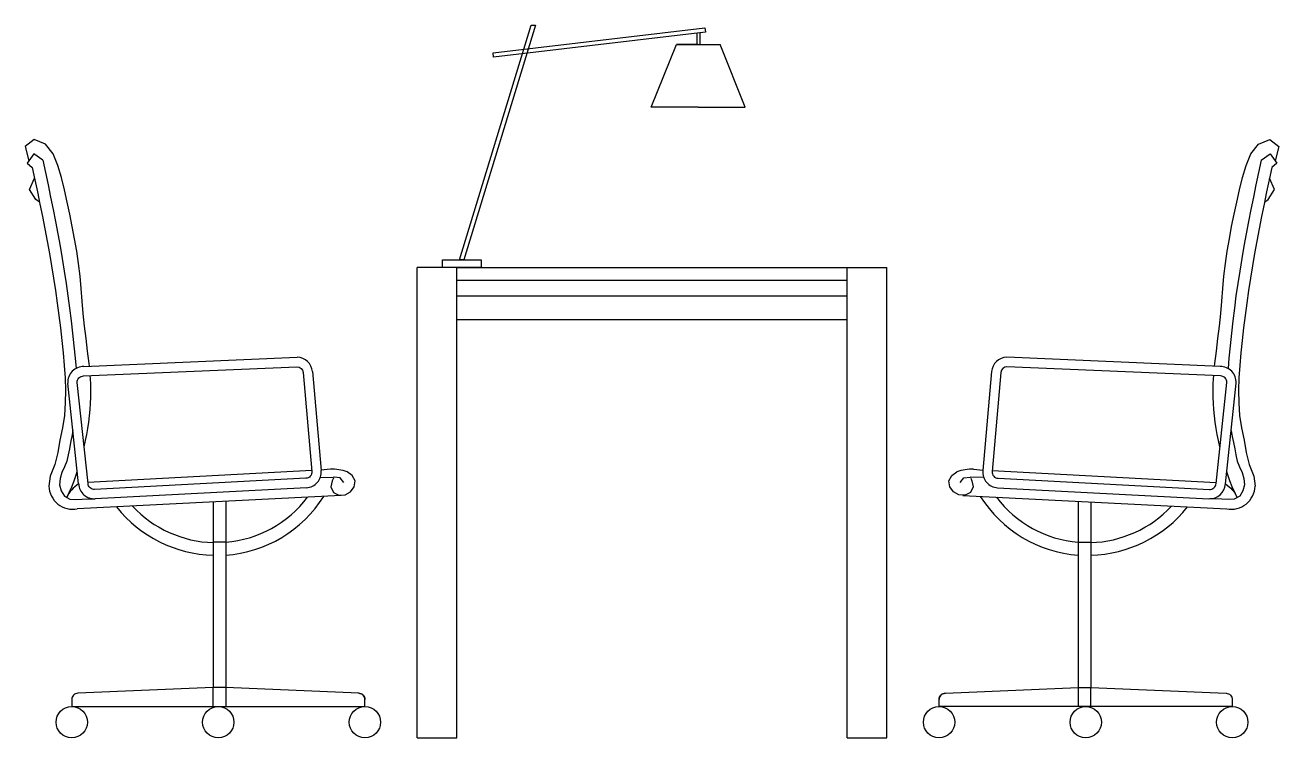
# Model space of a CAD drawing. Header units: millimetres. Extents: x -780.55 to -778.55, y 2683.68 to 2684.81.
import ezdxf

# ---------------------------------------------------------------- set-up
doc = ezdxf.new("R2010")
doc.units = ezdxf.units.MM
doc.header["$LTSCALE"] = 10
doc.layers.add('Móveis_estações', color=2, linetype='Continuous')

msp = doc.modelspace()

# ---------------------------------------------------------------- linework, layer by layer
at = {"layer": 'Móveis_estações'}
for p, q in [((-779.4819, 2684.8), (-779.4819, 2684.782)), ((-779.4769, 2684.8006), (-779.4769, 2684.782)), ((-779.5544, 2684.682), (-779.5144, 2684.782)), ((-779.4794, 2684.782), (-779.5144, 2684.782)), ((-779.5144, 2684.782), (-779.4444, 2684.782)), ((-779.4044, 2684.682), (-779.4444, 2684.782)), ((-779.4794, 2684.682), (-779.5544, 2684.682)), ((-779.4794, 2684.682), (-779.4044, 2684.682)), ((-779.9283, 2683.6763), (-779.9283, 2684.4263)), ((-779.8648, 2684.4263), (-779.9283, 2684.4263)), ((-779.8648, 2683.6763), (-779.8648, 2684.4263)), ((-779.8648, 2683.6763), (-779.8648, 2684.4263)), ((-779.8648, 2684.4263), (-779.2418, 2684.4263)), ((-779.2418, 2683.6763), (-779.2418, 2684.4263)), ((-779.2418, 2683.6763), (-779.2418, 2684.4263)), ((-779.2418, 2684.4263), (-779.1783, 2684.4263)), ((-779.1783, 2683.6763), (-779.1783, 2684.4263)), ((-779.8648, 2684.4063), (-779.2418, 2684.4063)), ((-779.8648, 2684.3813), (-779.2418, 2684.3813)), ((-779.8648, 2684.3432), (-779.2418, 2684.3432)), ((-779.9283, 2683.6763), (-779.8648, 2683.6763)), ((-779.2418, 2683.6763), (-779.1783, 2683.6763))]:
    msp.add_line(p, q, dxfattribs=at)
at = {"layer": 'Móveis_estações', "color": 1}
for p, q in [((-780.46, 2684.2684), (-780.1195, 2684.2832)), ((-778.6466, 2684.2684), (-778.9871, 2684.2832)), ((-780.0953, 2684.2604), (-780.0813, 2684.1024)), ((-779.0113, 2684.2604), (-779.0253, 2684.1024)), ((-780.4684, 2684.0812), (-780.4857, 2684.2421)), ((-778.6382, 2684.0812), (-778.6209, 2684.2421)), ((-780.0666, 2684.1046), (-780.0817, 2684.1031)), ((-779.04, 2684.1046), (-779.0249, 2684.1031)), ((-780.1049, 2684.0752), (-780.4421, 2684.0575)), ((-779.0017, 2684.0752), (-778.6644, 2684.0575)), ((-780.0496, 2684.0629), (-780.471, 2684.0413)), ((-780.2536, 2684.0524), (-780.2536, 2683.7568)), ((-780.2336, 2684.0535), (-780.2336, 2683.7568)), ((-779.057, 2684.0629), (-778.6356, 2684.0413)), ((-778.8729, 2684.0535), (-778.8729, 2683.7568)), ((-778.853, 2684.0524), (-778.8529, 2683.7568)), ((-780.2336, 2683.9883), (-780.2536, 2683.9883)), ((-778.873, 2683.9883), (-778.853, 2683.9883)), ((-780.2336, 2683.7568), (-780.2536, 2683.7568)), ((-778.8729, 2683.7568), (-778.8529, 2683.7568))]:
    msp.add_line(p, q, dxfattribs=at)
at = {"layer": 'Móveis_estações'}
for points in [[(-779.7392, 2684.8129), (-779.8536, 2684.4386), (-779.8604, 2684.4386), (-779.746, 2684.8129)], [(-779.8069, 2684.7687), (-779.4687, 2684.8085), (-779.468, 2684.8016), (-779.8062, 2684.7618)], [(-779.8878, 2684.4386), (-779.8261, 2684.4386), (-779.8261, 2684.4263), (-779.8878, 2684.4263)]]:
    msp.add_lwpolyline(points, close=True, dxfattribs=at)
at = {"layer": 'Móveis_estações', "color": 1}
for points in [[(-780.4512, 2684.2688), (-780.4517, 2684.2734), (-780.4541, 2684.2932), (-780.4566, 2684.3131), (-780.459, 2684.3329), (-780.4611, 2684.3528), (-780.4628, 2684.3728), (-780.4642, 2684.3927), (-780.466, 2684.4126), (-780.4685, 2684.4325), (-780.4714, 2684.4522), (-780.4748, 2684.472), (-780.4785, 2684.4916), (-780.4824, 2684.5112), (-780.4866, 2684.5308), (-780.4911, 2684.5503), (-780.496, 2684.5697), (-780.5016, 2684.5889), (-780.5089, 2684.6075), (-780.5213, 2684.6229), (-780.5395, 2684.6305), (-780.5539, 2684.6194), (-780.5477, 2684.5966)], [(-778.6554, 2684.2688), (-778.6549, 2684.2734), (-778.6525, 2684.2932), (-778.65, 2684.3131), (-778.6476, 2684.3329), (-778.6455, 2684.3528), (-778.6438, 2684.3728), (-778.6424, 2684.3927), (-778.6405, 2684.4126), (-778.6381, 2684.4325), (-778.6351, 2684.4522), (-778.6318, 2684.472), (-778.6281, 2684.4916), (-778.6242, 2684.5112), (-778.62, 2684.5308), (-778.6155, 2684.5503), (-778.6106, 2684.5697), (-778.605, 2684.5889), (-778.5977, 2684.6075), (-778.5852, 2684.6229), (-778.567, 2684.6305), (-778.5527, 2684.6194), (-778.5589, 2684.5966)], [(-780.5255, 2684.5974), (-780.5398, 2684.6074), (-780.5504, 2684.5928), (-780.5427, 2684.5859)], [(-780.5255, 2684.5974), (-780.5213, 2684.5779), (-780.5172, 2684.5583), (-780.5132, 2684.5387), (-780.5092, 2684.5191), (-780.5054, 2684.4995), (-780.5016, 2684.4798), (-780.498, 2684.4602), (-780.4946, 2684.4405), (-780.4913, 2684.4207), (-780.4882, 2684.401), (-780.4854, 2684.3812), (-780.4828, 2684.3614), (-780.4804, 2684.3415), (-780.4782, 2684.3216), (-780.476, 2684.3017), (-780.474, 2684.2818), (-780.4726, 2684.2654)], [(-778.5811, 2684.5974), (-778.5853, 2684.5779), (-778.5894, 2684.5583), (-778.5934, 2684.5387), (-778.5974, 2684.5191), (-778.6012, 2684.4995), (-778.605, 2684.4798), (-778.6086, 2684.4602), (-778.612, 2684.4405), (-778.6153, 2684.4207), (-778.6183, 2684.401), (-778.6212, 2684.3812), (-778.6238, 2684.3614), (-778.6262, 2684.3415), (-778.6284, 2684.3216), (-778.6306, 2684.3017), (-778.6326, 2684.2818), (-778.6339, 2684.2654)], [(-778.5811, 2684.5974), (-778.5668, 2684.6074), (-778.5562, 2684.5928), (-778.5639, 2684.5859)], [(-780.5427, 2684.5859), (-780.5385, 2684.5664), (-780.5343, 2684.5468), (-780.5303, 2684.5272), (-780.5263, 2684.5076), (-780.5224, 2684.488), (-780.5186, 2684.4684), (-780.515, 2684.4487), (-780.5116, 2684.429), (-780.5083, 2684.4093), (-780.5053, 2684.3895), (-780.5025, 2684.3697), (-780.4999, 2684.3499), (-780.4976, 2684.33), (-780.4954, 2684.3101), (-780.4932, 2684.2902), (-780.4914, 2684.2703), (-780.49, 2684.2504), (-780.4894, 2684.2304), (-780.4897, 2684.2104), (-780.4912, 2684.1905), (-780.4941, 2684.1707), (-780.4982, 2684.1511), (-780.5018, 2684.1314), (-780.5063, 2684.112), (-780.5139, 2684.0935), (-780.5159, 2684.0777)], [(-778.5639, 2684.5859), (-778.5681, 2684.5664), (-778.5723, 2684.5468), (-778.5763, 2684.5272), (-778.5803, 2684.5076), (-778.5842, 2684.488), (-778.5879, 2684.4684), (-778.5916, 2684.4487), (-778.595, 2684.429), (-778.5983, 2684.4093), (-778.6013, 2684.3895), (-778.6041, 2684.3697), (-778.6067, 2684.3499), (-778.609, 2684.33), (-778.6112, 2684.3101), (-778.6133, 2684.2902), (-778.6152, 2684.2703), (-778.6165, 2684.2504), (-778.6172, 2684.2304), (-778.6169, 2684.2104), (-778.6154, 2684.1905), (-778.6124, 2684.1707), (-778.6084, 2684.1511), (-778.6048, 2684.1314), (-778.6003, 2684.112), (-778.5926, 2684.0935), (-778.5907, 2684.0777)], [(-780.531, 2684.5308), (-780.5369, 2684.5346), (-780.547, 2684.5505), (-780.539, 2684.5687)], [(-778.5756, 2684.5308), (-778.5697, 2684.5346), (-778.5595, 2684.5505), (-778.5676, 2684.5687)], [(-780.4597, 2684.1405), (-780.4575, 2684.1503), (-780.4555, 2684.1601), (-780.4538, 2684.1699), (-780.4523, 2684.1798), (-780.451, 2684.1897), (-780.4501, 2684.1997), (-780.4494, 2684.2097), (-780.449, 2684.2197), (-780.4489, 2684.2297), (-780.4491, 2684.2397), (-780.4496, 2684.2496), (-780.4499, 2684.2538)], [(-778.6469, 2684.1405), (-778.6491, 2684.1503), (-778.6511, 2684.1601), (-778.6528, 2684.1699), (-778.6543, 2684.1798), (-778.6555, 2684.1897), (-778.6565, 2684.1997), (-778.6572, 2684.2097), (-778.6576, 2684.2197), (-778.6577, 2684.2297), (-778.6575, 2684.2397), (-778.657, 2684.2496), (-778.6567, 2684.2538)], [(-780.4775, 2684.1662), (-780.4795, 2684.1569), (-780.4815, 2684.1471), (-780.4832, 2684.1373), (-780.485, 2684.1274), (-780.4874, 2684.1177), (-780.4911, 2684.1085), (-780.4951, 2684.0993)], [(-778.629, 2684.1662), (-778.6271, 2684.1569), (-778.6251, 2684.1471), (-778.6233, 2684.1373), (-778.6216, 2684.1274), (-778.6192, 2684.1177), (-778.6155, 2684.1085), (-778.6115, 2684.0993)], [(-780.4951, 2684.0993), (-780.4979, 2684.0897), (-780.4987, 2684.0798), (-780.4965, 2684.0701), (-780.4912, 2684.0616), (-780.4827, 2684.0568), (-780.4727, 2684.0566), (-780.4627, 2684.0571), (-780.4527, 2684.0574), (-780.4437, 2684.0577)], [(-780.4874, 2684.0595), (-780.4835, 2684.0677), (-780.4794, 2684.0768), (-780.4756, 2684.0861), (-780.4723, 2684.0955), (-780.4706, 2684.1012)], [(-780.0828, 2684.0914), (-780.0616, 2684.0921)], [(-780.0619, 2684.0902), (-780.0637, 2684.0863), (-780.066, 2684.0766), (-780.0618, 2684.0678), (-780.053, 2684.0633), (-780.0432, 2684.0638), (-780.0345, 2684.0686), (-780.0286, 2684.0766), (-780.0269, 2684.0863), (-780.0319, 2684.0947), (-780.0399, 2684.1007)], [(-780.0449, 2684.0835), (-780.051, 2684.0909), (-780.0608, 2684.0921), (-780.0616, 2684.0921)], [(-779.0446, 2684.0902), (-779.0429, 2684.0863), (-779.0406, 2684.0766), (-779.0448, 2684.0678), (-779.0535, 2684.0633), (-779.0634, 2684.0638), (-779.0721, 2684.0686), (-779.078, 2684.0766), (-779.0797, 2684.0863), (-779.0747, 2684.0947), (-779.0667, 2684.1007)], [(-779.0616, 2684.0835), (-779.0556, 2684.0909), (-779.0457, 2684.0921), (-779.0449, 2684.0921)], [(-779.0238, 2684.0914), (-779.0449, 2684.0921)], [(-778.6115, 2684.0993), (-778.6087, 2684.0897), (-778.6078, 2684.0798), (-778.6101, 2684.0701), (-778.6153, 2684.0616), (-778.6239, 2684.0568), (-778.6339, 2684.0566), (-778.6439, 2684.0571), (-778.6538, 2684.0574), (-778.6628, 2684.0577)], [(-778.6192, 2684.0595), (-778.6231, 2684.0677), (-778.6272, 2684.0768), (-778.6309, 2684.0861), (-778.6342, 2684.0955), (-778.636, 2684.1012)]]:
    msp.add_lwpolyline(points, dxfattribs=at)
for points in [[(-780.0963, 2684.1011, -0.424749), (-780.1057, 2684.0902), (-780.4429, 2684.0725, -0.414214), (-780.4534, 2684.082), (-780.4707, 2684.2429, -0.438283), (-780.4604, 2684.2534), (-780.1199, 2684.2682, -0.380257), (-780.1102, 2684.2591)], [(-779.0103, 2684.1011, 0.424749), (-779.0009, 2684.0902), (-778.6637, 2684.0725, 0.414214), (-778.6531, 2684.082), (-778.6359, 2684.2429, 0.438283), (-778.6461, 2684.2534), (-778.9867, 2684.2682, 0.380257), (-778.9963, 2684.2591)]]:
    msp.add_lwpolyline(points, format="xyb", close=True, dxfattribs=at)
for points in [[(-780.0964, 2684.1024), (-780.4536, 2684.0836, 0.39896)], [(-779.0102, 2684.1024), (-778.653, 2684.0836, -0.39896)], [(-780.4684, 2684.0812, 0.147393), (-780.4874, 2684.0595, 0.147393)], [(-778.6382, 2684.0812, -0.147393), (-778.6192, 2684.0595, -0.147393)], [(-780.2536, 2683.7263), (-780.2536, 2683.7568), (-780.4695, 2683.7475, 0.414214), (-780.4795, 2683.7375), (-780.4795, 2683.7263), (-780.0114, 2683.7263), (-780.0114, 2683.7375, 0.414214), (-780.0214, 2683.7475, -0.414214), (-780.0114, 2683.7375, 0.414214), (-780.0214, 2683.7475), (-780.2336, 2683.7568), (-780.2336, 2683.7263)], [(-778.8529, 2683.7263), (-778.8529, 2683.7568), (-778.6371, 2683.7475, -0.414214), (-778.6271, 2683.7375), (-778.6271, 2683.7263), (-779.0951, 2683.7263), (-779.0951, 2683.7375, -0.414214), (-779.0851, 2683.7475, 0.414214), (-779.0951, 2683.7375, -0.414214), (-779.0851, 2683.7475), (-778.8729, 2683.7568), (-778.8729, 2683.7263)]]:
    msp.add_lwpolyline(points, format="xyb", dxfattribs=at)
for centre in [(-780.4795, 2683.7013), (-780.2455, 2683.7013), (-780.0114, 2683.7013), (-780.0114, 2683.7013), (-779.0951, 2683.7013), (-779.0951, 2683.7013), (-778.8611, 2683.7013), (-778.6271, 2683.7013)]:
    msp.add_circle(centre, 0.025, dxfattribs=at)
for centre, radius, start, end in [((-780.1202, 2684.2582), 0.025, 5.0533, 88.3319), ((-778.9864, 2684.2582), 0.025, 91.6681, 174.9467), ((-780.4607, 2684.2434), 0.025, 88.3319, 183), ((-778.6459, 2684.2434), 0.025, 357, 91.6681), ((-780.1062, 2684.1002), 0.025, 273, 5.0533), ((-780.0636, 2684.0314), 0.0733, 71.1118, 92.3501), ((-779.043, 2684.0314), 0.0733, 87.6499, 108.8882), ((-779.0004, 2684.1002), 0.025, 174.9467, 267), ((-780.4776, 2684.0791), 0.0383, 182.0169, 280.57), ((-780.4434, 2684.0825), 0.025, 183, 273), ((-778.6631, 2684.0825), 0.025, 267, 357), ((-778.629, 2684.0791), 0.0383, 259.43, 357.9831), ((-780.2487, 2684.1698), 0.2029, 274.2667, 327.7191), ((-780.2488, 2684.1707), 0.183, 274.7573, 322.8568), ((-778.8578, 2684.1698), 0.2029, 212.2809, 265.7333), ((-778.8578, 2684.1707), 0.183, 217.1432, 265.2427), ((-780.2487, 2684.1705), 0.2029, 218.3852, 268.6222), ((-780.2487, 2684.1707), 0.183, 223.0071, 268.4643), ((-778.8579, 2684.1707), 0.183, 271.5357, 316.9929), ((-778.8578, 2684.1705), 0.2029, 271.3778, 321.6148)]:
    msp.add_arc(centre, radius, start, end, dxfattribs=at)

doc.saveas('drawing.dxf')
